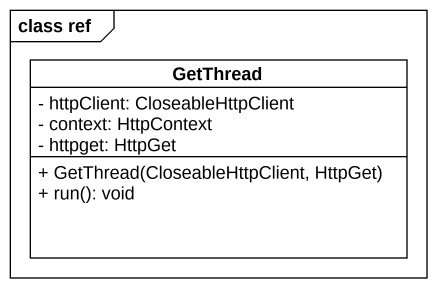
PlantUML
@startuml
mainframe class ref
hide circle
hide empty members
skinparam classAttributeIconSize 0
class GetThread {
  - httpClient: CloseableHttpClient
  - context: HttpContext
  - httpget: HttpGet
  + GetThread(CloseableHttpClient, HttpGet)
  + run(): void
}
@enduml
